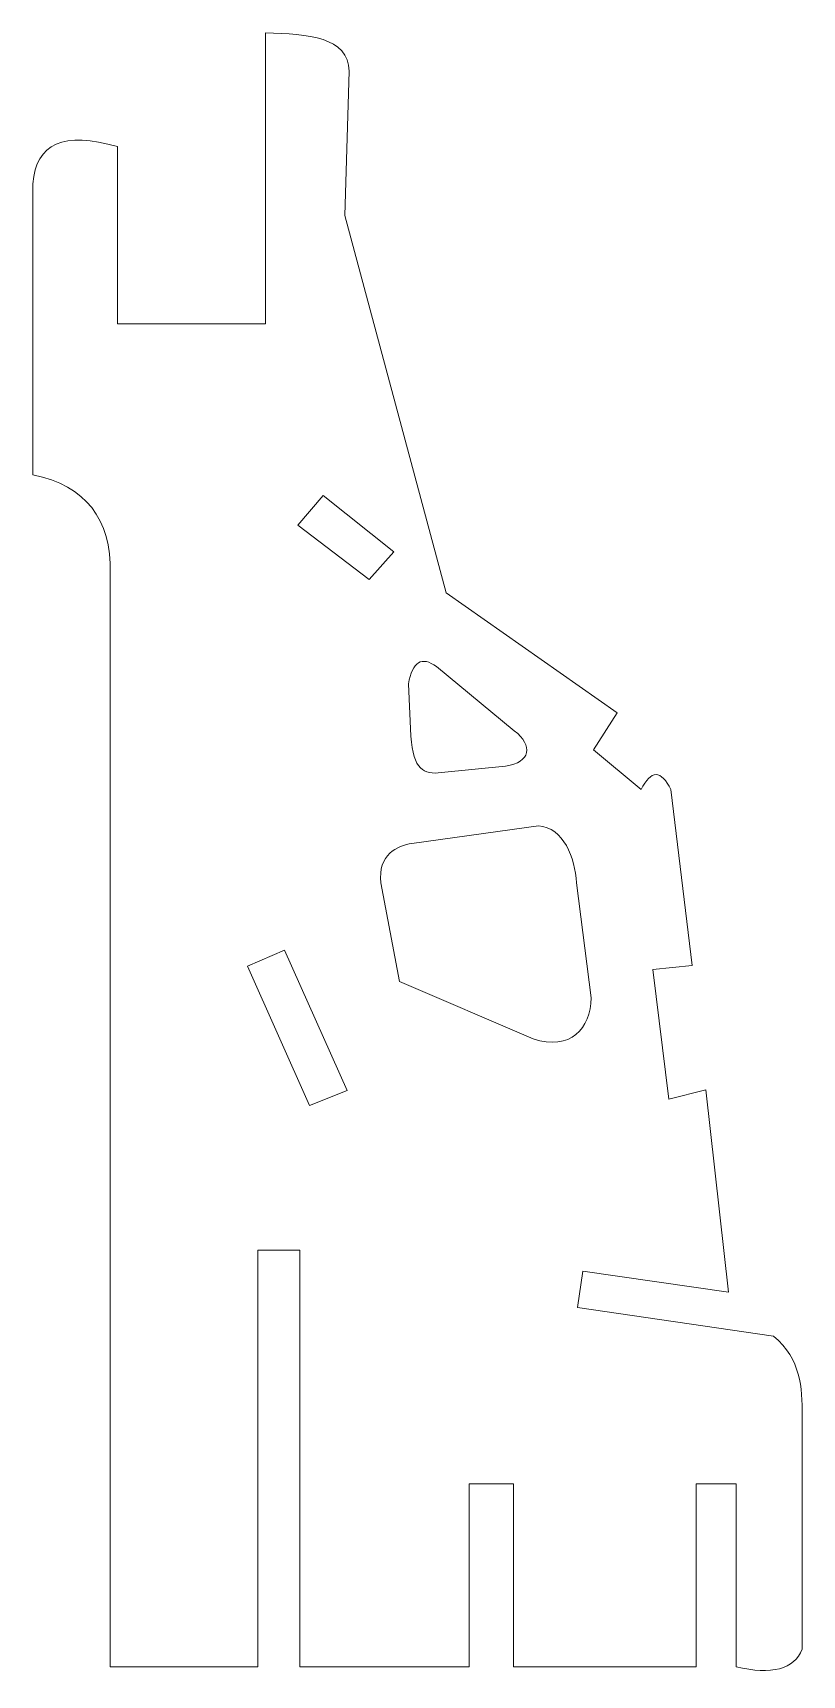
# Model space of a CAD drawing. Header units: millimetres. Extents: x 3382 to 3445, y 1358 to 1490.
import ezdxf

# ---------------------------------------------------------------- set-up
doc = ezdxf.new("R2010")
doc.units = ezdxf.units.MM

msp = doc.modelspace()

# ---------------------------------------------------------------- linework, layer by layer
at = {"lineweight": 20}
for points, knots in [([(3389.27, 1481.1), (3389.27, 1481.1), (3389.27, 1466.8), (3389.27, 1466.8), (3389.27, 1466.8), (3389.27, 1466.8), (3401.23, 1466.8), (3401.23, 1466.8), (3401.23, 1466.8), (3401.23, 1466.8), (3401.23, 1490.28), (3401.23, 1490.28)], [0, 0, 0, 0, 0.25, 0.25, 0.25, 0.25, 0.5, 0.5, 0.5, 0.5, 1, 1, 1, 1]), ([(3407.98, 1487.18), (3407.98, 1487.18), (3407.63, 1475.55), (3407.63, 1475.55), (3407.63, 1475.55), (3407.63, 1475.55), (3415.79, 1445.1), (3415.79, 1445.1), (3415.79, 1445.1), (3415.79, 1445.1), (3429.61, 1435.42), (3429.61, 1435.42), (3429.61, 1435.42), (3429.61, 1435.42), (3427.69, 1432.44), (3427.69, 1432.44), (3427.69, 1432.44), (3427.69, 1432.44), (3431.53, 1429.23), (3431.53, 1429.23)], [0, 0, 0, 0, 0.166667, 0.166667, 0.166667, 0.166667, 0.333333, 0.333333, 0.333333, 0.333333, 0.5, 0.5, 0.5, 0.5, 0.666667, 0.666667, 0.666667, 0.666667, 1, 1, 1, 1]), ([(3403.84, 1450.55), (3403.84, 1450.55), (3409.6, 1446.18), (3409.6, 1446.18), (3409.6, 1446.18), (3409.6, 1446.18), (3411.58, 1448.42), (3411.58, 1448.42), (3411.58, 1448.42), (3411.58, 1448.42), (3405.87, 1452.95), (3405.87, 1452.95), (3405.87, 1452.95), (3405.87, 1452.95), (3403.84, 1450.55), (3403.84, 1450.55)], [0, 0, 0, 0, 0.2, 0.2, 0.2, 0.2, 0.4, 0.4, 0.4, 0.4, 0.6, 0.6, 0.6, 0.6, 1, 1, 1, 1]), ([(3400.6, 1358.45), (3400.6, 1358.45), (3388.68, 1358.45), (3388.68, 1358.45), (3388.68, 1358.45), (3388.68, 1358.45), (3388.68, 1446.67), (3388.68, 1446.67)], [0, 0, 0, 0, 0.333333, 0.333333, 0.333333, 0.333333, 1, 1, 1, 1]), ([(3415.01, 1439.15), (3413.83, 1440.02), (3413.07, 1439.55), (3412.75, 1437.75), (3412.75, 1437.75), (3412.75, 1437.75), (3412.96, 1433.53), (3412.96, 1433.53), (3412.96, 1433.53), (3413.16, 1430.84), (3413.98, 1430.41), (3415.42, 1430.6)], [0, 0, 0, 0, 0.25, 0.25, 0.25, 0.25, 0.5, 0.5, 0.5, 0.5, 1, 1, 1, 1]), ([(3431.53, 1429.23), (3432.34, 1430.84), (3433.14, 1430.84), (3433.94, 1429.23), (3433.94, 1429.23), (3433.94, 1429.23), (3435.65, 1415.03), (3435.65, 1415.03)], [0, 0, 0, 0, 0.333333, 0.333333, 0.333333, 0.333333, 1, 1, 1, 1]), ([(3426.33, 1421.71), (3426.19, 1423.7), (3425.3, 1426.18), (3423.24, 1426.3), (3423.24, 1426.3), (3423.24, 1426.3), (3413.03, 1424.88), (3413.03, 1424.88), (3413.03, 1424.88), (3411.9, 1424.71), (3410.25, 1423.99), (3410.54, 1421.71)], [0, 0, 0, 0, 0.5, 0.5, 0.5, 0.5, 0.75, 0.75, 0.75, 0.75, 1, 1, 1, 1]), ([(3410.54, 1421.71), (3410.54, 1421.71), (3412.03, 1413.75), (3412.03, 1413.75), (3412.03, 1413.75), (3412.03, 1413.75), (3422.81, 1409.12), (3422.81, 1409.12)], [0, 0, 0, 0, 0.333333, 0.333333, 0.333333, 0.333333, 1, 1, 1, 1]), ([(3407.81, 1404.96), (3407.81, 1404.96), (3402.75, 1416.27), (3402.75, 1416.27), (3402.75, 1416.27), (3402.75, 1416.27), (3399.76, 1414.99), (3399.76, 1414.99), (3399.76, 1414.99), (3399.76, 1414.99), (3404.77, 1403.73), (3404.77, 1403.73), (3404.77, 1403.73), (3404.77, 1403.73), (3407.81, 1404.96), (3407.81, 1404.96)], [0, 0, 0, 0, 0.2, 0.2, 0.2, 0.2, 0.4, 0.4, 0.4, 0.4, 0.6, 0.6, 0.6, 0.6, 1, 1, 1, 1]), ([(3435.65, 1415.03), (3435.65, 1415.03), (3432.49, 1414.72), (3432.49, 1414.72), (3432.49, 1414.72), (3432.49, 1414.72), (3433.78, 1404.26), (3433.78, 1404.26), (3433.78, 1404.26), (3433.78, 1404.26), (3436.76, 1405.01), (3436.76, 1405.01), (3436.76, 1405.01), (3436.76, 1405.01), (3438.58, 1388.68), (3438.58, 1388.68), (3438.58, 1388.68), (3438.58, 1388.68), (3426.84, 1390.39), (3426.84, 1390.39), (3426.84, 1390.39), (3426.84, 1390.39), (3426.39, 1387.44), (3426.39, 1387.44)], [0, 0, 0, 0, 0.142857, 0.142857, 0.142857, 0.142857, 0.285714, 0.285714, 0.285714, 0.285714, 0.428571, 0.428571, 0.428571, 0.428571, 0.571429, 0.571429, 0.571429, 0.571429, 0.714286, 0.714286, 0.714286, 0.714286, 1, 1, 1, 1]), ([(3417.67, 1373.21), (3417.67, 1373.21), (3417.67, 1358.45), (3417.67, 1358.45), (3417.67, 1358.45), (3417.67, 1358.45), (3403.98, 1358.45), (3403.98, 1358.45), (3403.98, 1358.45), (3403.98, 1358.45), (3403.98, 1392.06), (3403.98, 1392.06), (3403.98, 1392.06), (3403.98, 1392.06), (3400.6, 1392.06), (3400.6, 1392.06)], [0, 0, 0, 0, 0.2, 0.2, 0.2, 0.2, 0.4, 0.4, 0.4, 0.4, 0.6, 0.6, 0.6, 0.6, 1, 1, 1, 1]), ([(3421.23, 1358.45), (3421.23, 1358.45), (3421.23, 1373.21), (3421.23, 1373.21), (3421.23, 1373.21), (3421.23, 1373.21), (3417.67, 1373.21), (3417.67, 1373.21)], [0, 0, 0, 0, 0.333333, 0.333333, 0.333333, 0.333333, 1, 1, 1, 1]), ([(3421.23, 1358.45), (3421.23, 1358.45), (3435.99, 1358.45), (3435.99, 1358.45), (3435.99, 1358.45), (3435.99, 1358.45), (3435.99, 1373.21), (3435.99, 1373.21)], [0, 0, 0, 0, 0.333333, 0.333333, 0.333333, 0.333333, 1, 1, 1, 1]), ([(3439.2, 1358.45), (3439.2, 1358.45), (3439.2, 1373.21), (3439.2, 1373.21), (3439.2, 1373.21), (3439.2, 1373.21), (3435.99, 1373.21), (3435.99, 1373.21)], [0, 0, 0, 0, 0.333333, 0.333333, 0.333333, 0.333333, 1, 1, 1, 1])]:
    msp.add_open_spline(points, degree=3, knots=knots, dxfattribs=at)
for points in [[(3401.23, 1490.28), (3404.7, 1490.18), (3407.88, 1489.96), (3407.98, 1487.18)], [(3389.27, 1481.1), (3384.96, 1482.35), (3382.69, 1481.36), (3382.44, 1478.11)], [(3382.44, 1454.63), (3382.44, 1454.63), (3382.44, 1478.11), (3382.44, 1478.11)], [(3382.44, 1454.63), (3386.71, 1453.74), (3388.79, 1451.09), (3388.68, 1446.67)], [(3415.01, 1439.15), (3415.01, 1439.15), (3421.3, 1433.97), (3421.3, 1433.97)], [(3421.3, 1433.97), (3422.86, 1432.77), (3422.62, 1431.42), (3420.6, 1431.13)], [(3415.42, 1430.6), (3415.42, 1430.6), (3420.6, 1431.13), (3420.6, 1431.13)], [(3426.33, 1421.71), (3426.33, 1421.71), (3427.51, 1412.43), (3427.51, 1412.43)], [(3427.51, 1412.43), (3427.43, 1409.95), (3425.86, 1408.13), (3422.81, 1409.12)], [(3400.6, 1358.45), (3400.6, 1358.45), (3400.6, 1392.06), (3400.6, 1392.06)], [(3426.39, 1387.44), (3426.39, 1387.44), (3442.22, 1385.13), (3442.22, 1385.13)], [(3442.22, 1385.13), (3444.46, 1383.24), (3444.52, 1381.02), (3444.53, 1378.72)], [(3444.53, 1378.72), (3444.53, 1378.72), (3444.53, 1359.87), (3444.53, 1359.87)], [(3439.2, 1358.45), (3442.08, 1357.79), (3443.86, 1358.26), (3444.53, 1359.87)]]:
    msp.add_open_spline(points, degree=3, dxfattribs=at)

doc.saveas('drawing.dxf')
